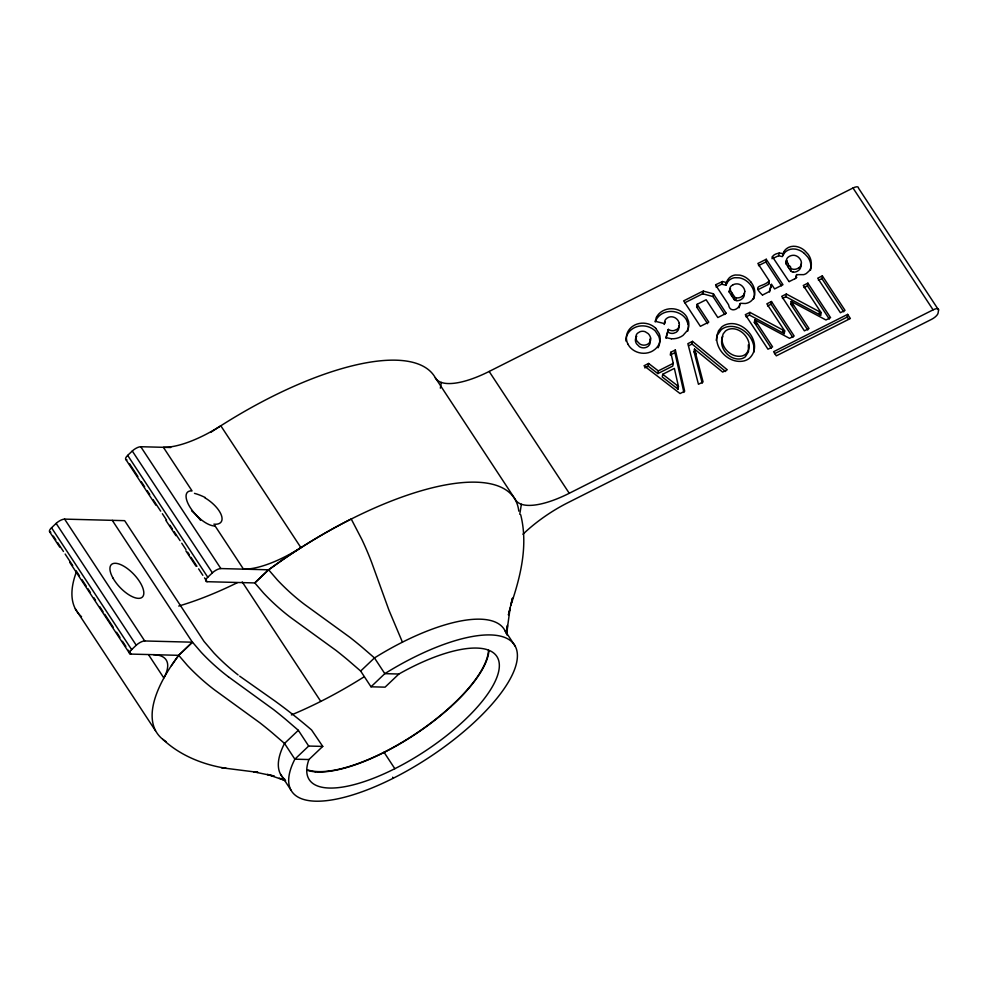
<?xml version="1.0" encoding="UTF-8"?>
<svg xmlns="http://www.w3.org/2000/svg" width="988" height="988" viewBox="0 0 988 988"><rect width="100%" height="100%" fill="white"/><g stroke="black" fill="none" stroke-linecap="round" stroke-linejoin="round"><path stroke-width="1.48" d="M744.322 294.091L744.248 295.276A6.768 6.027 9.2 0 1 742.741 298.24L741.827 299.031A7.447 6.632 9.2 0 1 736.9 300.698M744.754 291.386L744.68 292.572A6.768 6.027 9.2 0 1 743.186 295.536L742.272 296.326M732.886 284.84L731.54 285.73A6.212 5.533 9.2 0 0 730.009 287.854L729.255 292.003L731.046 294.893M507.153 635.247L507.4 625.441L506.968 631.171L510.129 607.991L508.437 614.993L512.488 598.135L510.722 605.483C520.651 576.535 528.345 545.141 520.676 514.686M800.922 265.76L800.823 266.884A6.681 5.94 9.2 0 1 799.329 269.724L798.44 270.49A7.324 6.508 9.2 0 1 793.228 272.145M801.367 263.055L801.268 264.179A6.681 5.94 9.2 0 1 799.774 267.019L798.884 267.785M801.453 263.055A8.682 7.719 9.2 0 0 799.218 258.029A7.805 6.941 9.2 0 0 794.76 255.41A7.348 6.533 9.2 0 0 790.277 255.954A9.51 8.46 9.2 0 0 789.486 256.3L788.152 257.189A6.2 5.52 9.2 0 0 786.621 259.313L785.892 263.524L788.733 267.958M716.214 340.354L717.35 335.031L721.252 329.696A14.561 12.955 9.2 0 1 726.822 326.892C741.062 323.632 755.783 337.735 753.992 352.024M786.325 260.462L788.115 263.648M729.7 289.002L731.49 292.189M440.352 388.161L441.29 382.418M519.762 514.291L521.38 504.263M648.19 366.153L648.622 363.448L658.292 370.895L657.847 373.6L648.19 366.153L644.732 367.894M666.085 338.267L668.37 329.412M662.701 374.291L662.256 376.996L678.015 389.124L678.447 386.419L674.372 368.401L662.701 374.291L678.447 386.419M670.741 352.296L670.296 355.001L674.915 352.679L675.36 349.974L670.741 352.296L673.236 363.349L672.791 366.054L657.847 373.6M707.618 323.694L696.651 307.021L697.096 304.316L706.136 299.759L717.831 317.543L726.229 313.307M688.574 345.788L692.045 344.046L692.477 341.342L727.267 369.759L722.648 372.081L694.502 349.097L694.058 351.802L702.246 383.159M684.733 302.81L702.357 293.93L703.493 291.151L713.41 293.819L726.032 313.011M724.809 314.517L712.99 296.561L703.048 293.856L703.493 291.151M713.064 296.635L713.497 293.93M722.043 284.235L722.45 281.518L726.032 282.42L725.6 285.124L721.746 284.211L716.065 287.014M729.391 292.362L729.836 289.657M731.812 296.042L732.244 293.337M736.887 300.611A6.817 6.064 9.2 0 1 736.097 300.5L735.48 300.377A2.149 1.914 9.2 0 1 733.923 299.339L734.368 296.622A34.321 30.529 9.2 0 0 733.998 296.005L731.787 292.646M735.48 300.377L736.542 297.796A6.817 6.064 9.2 0 0 737.332 297.907A7.447 6.632 9.2 0 0 742.223 296.289M739.049 307.799L740.469 303.254A10.559 9.386 9.2 0 1 740.864 303.328L745.273 303.514A11.004 9.781 9.2 0 0 752.288 299.858L752.77 299.216M749.484 315.086L749.917 312.381L784.682 330.955L784.237 333.66L749.484 315.086L746.014 316.827M771.356 348.369L754.338 322.483L754.783 319.779L789.548 338.353L794.167 336.019L771.467 301.513L766.849 303.835L784.682 330.955M781.483 285.828L765.799 261.968L766.243 259.264L757.858 263.487L769.257 280.814C763.082 287.829 751.053 283.927 762.415 295.066M772.06 258.77C771.48 252.73 785.287 251.273 782.928 255.904A12.239 10.893 9.2 0 1 783.262 255.114L783.706 252.409A12.239 10.893 9.2 0 0 783.361 253.2L783.039 254.064M758.117 289.632L769.01 284.124L769.257 280.814M782.335 256.633L778.705 255.707L779.149 252.99M792.882 337.451L771.035 304.218L771.467 301.513M786.028 263.845L786.473 261.141M788.424 267.489L788.412 264.105M785.905 296.721L786.337 294.016L821.102 312.591L820.658 315.296L785.905 296.721L782.434 298.462M793.228 272.033A8.941 7.953 9.2 0 1 791.684 271.675C789.35 270.922 792.191 267.056 789.474 265.723M807.776 330.004L790.758 304.119L791.203 301.414L825.956 319.989L830.575 317.667L807.888 283.148L803.269 285.483L821.102 312.591M795.982 278.06L796.637 274.627L803.615 274.652A10.115 8.991 9.2 0 0 806.344 273.491L809.197 270.897A13.844 12.313 9.2 0 0 811.321 263.598L811.049 260.844A19.377 17.228 9.2 0 0 808.122 254.274L804.825 250.73A16.277 14.474 9.2 0 0 795.958 246.42A11.584 10.3 9.2 0 0 783.546 252.348M829.303 319.087L807.455 285.853L807.888 283.148M843.74 311.813L821.893 278.567L822.337 275.862L817.718 278.196L840.405 312.714L845.024 310.38L822.337 275.862M848.569 319.149L847.21 317.074L847.642 314.369L773.604 351.703L776.321 355.841L850.372 318.507L847.642 314.369M210.642 432.411A213.976 75.792 -33.3 0 1 435.325 377.774A70.16 24.848 -33.3 0 0 489.159 371.451L853.002 188.004A7.015 2.482 -33.3 0 1 858.486 188.14L938.575 309.985L938.069 313.159A7.015 2.482 -33.3 0 1 931.561 319.346L567.717 502.781A70.16 24.848 -33.3 0 0 522.961 534.261M785.88 263.216L786.189 262.018A6.2 5.52 9.2 0 1 786.93 260.709M729.255 291.756L729.564 290.558A6.212 5.533 9.2 0 1 730.552 288.965M664.195 324.459L664.269 324.089A6.385 5.669 9.2 0 1 665.295 322.039M769.566 291.917L770.146 289.842M770.381 289.002L771.282 284.63L769.269 291.584L762.65 294.98M668.283 329.375L665.937 337.612L671.395 338.773M796.637 274.627L796.019 276.813A24.91 22.156 9.2 0 0 795.834 277.542M739.839 303.872C738.987 309.899 729.724 313.134 728.576 304.773L715.818 285.359M655.242 321.927L656.044 319.939A17.179 15.277 9.2 0 1 668.74 311.566A16.858 14.993 9.2 0 1 686.29 319.532L688.13 324.15M771.22 287.175L771.455 284.173L774.592 288.928L782.965 284.705L766.243 259.264M656.489 317.234L655.229 321.273L664.566 323.656M726.563 283.865L725.921 285.26L726.995 281.16A16.759 14.906 9.2 0 1 727.662 279.863L729.23 277.9A10.954 9.744 9.2 0 1 735.196 274.997L739.753 275.121A16.117 14.338 9.2 0 1 746.558 277.974L748.126 279.196A22.144 19.686 9.2 0 1 750.287 281.333L750.831 281.963M722.796 336.513C717.696 347.541 729.86 361.262 741.42 358.73A10.016 8.917 9.2 0 0 745.372 356.742L748.509 351.666L748.324 344.874M171.418 665.628L178.68 655.328L192.376 642.188L112.286 520.355M715.596 284.791L722.475 281.531M50.82 532.248A7.015 2.482 -33.3 0 1 51.537 527.765L56.143 523.393A7.015 2.482 -33.3 0 1 64.628 519.12L124.649 520.664L204.022 641.41L213.828 652.883A90.056 38.236 46.4 0 0 221.176 660.28A98.158 41.681 46.4 0 0 237.873 674.755L238.108 674.952M126.958 459.852A7.015 2.482 -33.3 0 1 127.674 455.382L132.281 451.01A7.015 2.482 -33.3 0 1 140.765 446.724L170.751 447.502M192.499 642.2L178.68 655.328L130.91 654.093A7.015 2.482 -33.3 0 1 131.639 649.61L136.245 645.238A7.015 2.482 -33.3 0 1 144.717 640.965L192.499 642.2L201.305 652.413A91.748 38.952 46.4 0 0 208.554 659.762A98.998 42.039 46.4 0 0 228.475 676.854M506.14 633.493A133.294 47.214 -33.3 0 0 402.437 642.163L388.963 610.214L371.574 562.197A100.949 29.158 63.2 0 0 361.979 539.683L351.222 518.996A213.63 75.668 -33.3 0 0 281.951 560.307L268.625 569.804L254.818 582.932L207.048 581.697A7.015 2.482 -33.3 0 1 207.776 577.227L212.383 572.842A7.015 2.482 -33.3 0 1 220.855 568.569L268.625 569.804A213.803 75.73 -33.3 0 1 518.786 511.142M254.706 582.932L268.514 569.804M228.475 676.866L273.676 709.668A226.684 96.256 46.4 0 1 285.742 719.437L298.339 730.305L284.519 743.433A133.294 47.214 -33.3 0 0 284.976 779.532M166.046 741.63A213.803 75.73 -33.3 0 1 178.68 655.291L187.498 665.554A91.748 38.952 46.4 0 0 194.747 672.902A98.998 42.039 46.4 0 0 214.668 689.982L259.869 722.796A226.684 96.256 46.4 0 1 271.935 732.565L284.519 743.433L294.869 759.179L308.923 759.537A112.249 39.767 -33.3 0 0 390.729 770.726A112.249 39.767 -33.3 0 0 499.261 667.542A112.249 39.767 -33.3 0 0 398.88 674.026L385.073 687.154L371.006 686.796L360.657 671.05L374.464 657.922L380.911 653.994A133.479 47.276 -33.3 0 1 402.437 642.163M239.676 676.15L275.01 701.06A274.059 116.374 46.4 0 1 311.566 729.947L322.743 746.409L308.676 746.051L294.869 759.179A133.294 47.214 -33.3 0 0 384.023 782.694A133.294 47.214 -33.3 0 0 517.403 655.884A133.294 47.214 -33.3 0 0 384.814 673.655L371.006 686.796M308.923 759.537L322.743 746.409M676.545 329.609L674.1 330.548A6.694 5.953 9.2 0 1 670.086 330.264L668.641 329.584L668.209 332.289L669.654 332.968A6.694 5.953 9.2 0 0 673.655 333.265L676.101 332.314A6.904 6.138 9.2 0 0 678.719 326.015L678.682 325.583M702.789 291.225L683.647 300.883L700.381 326.336L708.779 322.1L697.096 304.316M789.289 281.543L794.797 278.777M758.475 265.661L765.799 261.968M696.651 307.021L697.787 306.453M648.622 363.448L644.003 365.782L680.065 393.557L684.684 391.223L675.36 349.974M692.477 341.342L687.858 343.663L698.454 384.283L703.073 381.948L694.502 349.097M749.917 312.381L745.298 314.703L767.985 349.221L772.604 346.887L754.783 319.779M786.337 294.016L781.718 296.351L804.405 330.856L809.024 328.535L791.203 301.414M767.565 305.959L771.035 304.218M803.985 287.607L807.455 285.853M818.435 280.32L821.893 278.567M658.292 370.895L673.236 363.349M774.53 353.716L847.21 317.074M435.325 377.774L515.427 499.619A70.16 24.848 -33.3 0 0 569.261 493.284L933.092 309.849A7.015 2.482 -33.3 0 1 938.575 309.985M772.814 258.399L778.705 255.707M702.357 293.93L703.048 293.856M789.079 281.642L772.332 256.658M398.88 674.026L384.814 673.655L374.464 657.922L361.88 647.041A226.709 96.268 46.4 0 0 349.814 637.272L304.613 604.471A98.998 42.039 46.4 0 1 285.816 588.465A91.748 38.952 46.4 0 1 277.443 580.03L268.625 569.804M162.847 739.333C180.088 755.511 203.158 764.786 226.301 768.343M221.398 767.725L258.016 772.369L253.793 771.85L274.182 776.086L267.377 774.407L284.964 780.471M796.192 277.332L796.822 277.443M279.258 778.174L285.631 780.742M790.758 304.119L793.438 305.551M754.338 322.483L757.018 323.903M692.045 344.046L725.661 371.513M694.058 351.802L696.404 353.716M360.657 671.05L348.072 660.169A226.709 96.268 46.4 0 0 336.006 650.4L290.793 617.599A98.998 42.039 46.4 0 1 272.009 601.593A91.748 38.952 46.4 0 1 263.635 593.158L254.818 582.932M804.393 253.434L807.678 256.979A19.377 17.228 9.2 0 1 810.617 263.549L810.95 266.303A13.844 12.313 9.2 0 1 810.53 270.144M655.699 328.325L659.268 333.734A16.858 14.993 9.2 0 1 653.327 350.518A17.414 15.487 9.2 0 1 650.388 352.049A16.87 15.005 9.2 0 1 630.776 348.023A16.981 15.104 9.2 0 1 627.936 344.12M791.326 268.526L792.117 268.983A8.941 7.953 9.2 0 0 793.66 269.329A7.324 6.508 9.2 0 0 798.823 267.736M790.857 271.194L789.029 268.427M731.355 295.35L733.553 298.709A34.321 30.529 9.2 0 1 733.936 299.327M280.555 774.259L290.805 789.832M853.002 188.004L933.092 309.849M819.04 312.838L820.658 315.296M768.108 282.432L768.812 283.519M782.62 331.202L784.237 333.66M489.159 371.451L569.261 493.284M504.831 630.369L515.267 646.275M384.023 752.251L394.842 768.701M392.656 777.21L393.298 778.198M242.233 581.932L320.779 701.418M140.765 446.724L220.855 568.569M132.281 451.01L212.383 572.842M127.674 455.382L207.776 577.227M129.49 463.705L137.912 476.525M141.284 481.662L144.656 486.788M147.187 490.641L149.719 494.482M153.091 499.619L160.674 511.154M162.365 513.723L166.577 520.133M169.948 525.27L172.48 529.111M174.172 531.68L180.075 540.658M181.755 543.227L185.979 549.637M187.658 552.206L189.35 554.762M191.03 557.331L196.933 566.309M198.625 568.878L202.836 575.288M204.516 577.856L207.048 581.697M125.847 459.519L155.882 505.201M165.898 520.429L175.913 535.669M185.917 550.896L195.933 566.124M298.339 730.305L308.676 746.051M64.628 519.12L144.717 640.965M148.805 655.106L163.823 677.953A70.16 24.848 -33.3 0 0 153.535 654.674M56.143 523.393L136.245 645.238M51.537 527.765L131.639 649.61M53.34 536.089L55.871 539.942M57.563 542.511L63.467 551.489M65.146 554.046L72.742 565.593M76.113 570.718L79.485 575.856M82.016 579.697L86.228 586.119M87.907 588.675L90.439 592.528M93.811 597.654L95.503 600.222M99.714 606.632L103.085 611.77M104.777 614.326L113.2 627.158M116.584 632.283L119.956 637.421M122.475 641.261L125.859 646.399M128.378 650.24L130.91 654.093M49.709 531.902L59.725 547.13M69.74 562.357L129.811 653.747M75.335 608.843L155.437 730.688M679.238 323.298L678.991 322.459A9.201 8.188 9.2 0 0 675.15 317.815A6.916 6.15 9.2 0 0 667.308 317.938L665.986 319.038A6.385 5.669 9.2 0 0 664.702 321.384L664.566 323.385M674.915 352.679L683.906 392.458M677.336 386.123L678.015 389.124M650.61 338.106L650.697 339.551A6.768 6.014 9.2 0 1 648.585 343.54L648.177 343.836A7.682 6.83 9.2 0 1 646.732 344.614L646.164 344.824A6.928 6.163 9.2 0 1 639.841 343.985L637.05 341.169A8.46 7.521 9.2 0 1 635.84 336.982L636.186 335.278A6.249 5.558 9.2 0 1 637.532 333.228L639.841 331.795A6.743 5.99 9.2 0 1 645.189 331.721L648.116 333.574A9.398 8.361 9.2 0 1 650.623 338.106M81.535 616.697A213.976 75.792 -33.3 0 1 76.335 572.064M488.504 650.277A112.249 39.767 -33.3 0 1 414.577 734.492A112.249 39.767 -33.3 0 1 307.429 769.813M363.51 677.188A192.919 68.333 -33.3 0 1 291.374 714.929M237.355 582.685A192.932 68.345 -33.3 0 1 178.729 606.052M450.738 706.803A112.867 39.977 -33.3 0 1 324.953 771.776A111.94 39.656 -33.3 0 1 315.147 771.789M315.086 771.813A112.867 39.977 -33.3 0 1 307.07 770.195M450.713 706.803A111.94 39.656 -33.3 0 0 461.791 696.034A112.867 39.977 -33.3 0 0 488.937 650.647M194.475 493.37A22.193 6.163 29.1 0 1 205.232 497.52M783.101 255.052A11.584 10.3 9.2 0 1 795.513 249.112A16.277 14.474 9.2 0 1 804.368 253.459M800.823 264.364A8.682 7.719 9.2 0 1 801.009 265.76M795.883 277.554A2.124 1.89 9.2 0 1 794.797 278.801M726.563 283.865A16.759 14.906 9.2 0 1 727.217 282.568L728.798 280.604A10.954 9.744 9.2 0 1 734.763 277.702L739.308 277.826A16.117 14.338 9.2 0 1 746.113 280.678L747.694 281.901A22.144 19.686 9.2 0 1 749.855 284.038L750.398 284.668A19.921 17.71 9.2 0 1 754.215 293.312L754.301 294.115A14.721 13.091 9.2 0 1 753.906 298.672M744.236 293.09A8.731 7.768 9.2 0 1 744.372 294.091M750.843 281.963A19.921 17.71 9.2 0 1 754.659 290.608L754.733 291.411A14.721 13.091 9.2 0 1 752.844 299.253M735.912 297.721A2.149 1.914 9.2 0 1 734.368 296.635M744.804 291.386A8.731 7.768 9.2 0 0 742.606 286.569A7.546 6.706 9.2 0 0 738.308 284.013A7.645 6.805 9.2 0 0 732.898 284.865M688.13 324.15A17.142 15.252 9.2 0 1 687.685 331.252M656.464 317.222A17.179 15.277 9.2 0 1 669.172 308.861A16.858 14.993 9.2 0 1 686.722 316.827L688.562 321.446A17.142 15.252 9.2 0 1 687.154 330.758L683.004 335.426A17.253 15.351 9.2 0 1 671.395 338.785M679.164 323.311A6.904 6.138 9.2 0 1 676.57 329.646M625.935 341.058A16.858 14.993 9.2 0 1 632.789 328.621A16.957 15.079 9.2 0 1 655.316 330.992L658.823 336.439A16.858 14.993 9.2 0 1 658.107 347.788M649.734 339.255A9.398 8.361 9.2 0 1 650.19 340.811L650.252 342.256A6.768 6.014 9.2 0 1 648.14 346.245L647.745 346.541A7.682 6.83 9.2 0 1 646.288 347.319L645.72 347.529A6.928 6.163 9.2 0 1 639.409 346.689L636.605 343.873A8.46 7.521 9.2 0 1 635.395 339.687L635.753 337.982A6.249 5.558 9.2 0 1 636.803 336.229M627.911 344.133A16.858 14.993 9.2 0 1 633.222 325.916A16.957 15.079 9.2 0 1 655.76 328.288M191.561 510.759A22.452 9.534 46.4 0 1 200.527 520.306M204.812 497.754A22.193 9.979 36.8 0 1 221.436 515.427A22.193 9.979 36.8 0 1 213.865 524.159M722.067 337.451C721.018 347.788 731.441 358.187 741.865 356.026A10.016 8.917 9.2 0 0 745.817 354.037C755.771 343.91 742.025 325.954 729.403 329.09A10.016 8.917 9.2 0 0 725.439 331.079L723.228 333.808L722.067 337.451M716.831 335.796C715.04 350.085 729.762 364.189 744.001 360.929A14.561 12.955 9.2 0 0 749.571 358.125C763.798 344.355 744.717 319.42 727.254 324.188A14.561 12.955 9.2 0 0 721.697 326.991L718.535 330.77L716.831 335.796M215.1 525.974L243.493 569.15A70.16 24.848 -33.3 0 0 300.895 547.624L220.806 425.791A70.16 24.848 -33.3 0 1 163.391 447.317L192.067 490.925A22.452 9.534 46.4 0 0 190.338 507.709A22.452 9.534 46.4 0 0 214.544 525.974L215.001 525.974M112.904 577.943A22.452 9.534 46.4 0 0 142.161 597.258A22.452 9.534 46.4 0 0 125.538 567.273A22.452 9.534 46.4 0 0 112.904 577.943"/></g></svg>
